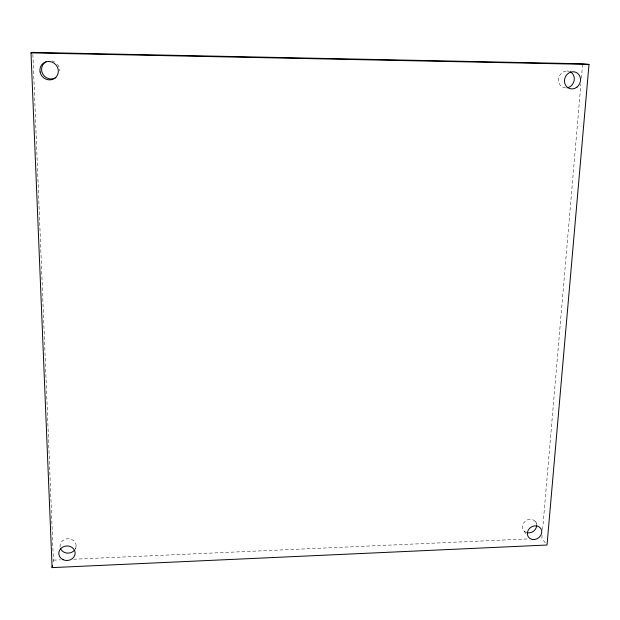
<?xml version="1.0" encoding="UTF-8"?>
<svg xmlns="http://www.w3.org/2000/svg" width="620" height="620" viewBox="0 0 620 620"><rect width="100%" height="100%" fill="white"/><g stroke="black" fill="none" stroke-linecap="round" stroke-linejoin="round"><path stroke-width="0.46" stroke-dasharray="3.1 2.33" d="M542.12 535.409L541.872 538.3L545.864 543.531M542.616 529.62L580.894 84.041M581.397 78.26L582.552 64.751M75.64 549.235L76.136 545.592M53.08 562.007L53.405 560.131L32.876 54.312M53.405 560.131L60.179 559.829M73.718 559.225L527.364 538.951M567.083 71.013L568.842 71.223M534.998 521.087L537.811 524.721M524.125 531.139L526.31 534.099M51.972 61.008A9.323 8.827 45.1 0 1 54.521 61.93M57.482 64.333A9.323 8.827 45.1 0 1 59.698 70.905M60.078 546.925A8.068 7.2 -3.9 0 1 69.362 538.796A8.068 7.2 -3.9 0 1 75.353 548.925M526.419 532.549A7.425 6.502 -34.2 0 1 525.458 521.048A7.425 6.502 -34.2 0 1 536.664 524.582M565.696 87.924A8.579 7.804 -66 0 1 558.573 78.546A8.579 7.804 -66 0 1 568.517 71.184"/><path stroke-width="0.93" d="M589 64.418L547.003 545.027L52.111 567.618L31 52.878L32.798 52.382L582.637 63.79L589 64.418L31 52.878M52.111 567.618L52.437 565.75M55.877 77.601A9.323 8.827 45.1 0 1 42.966 74.338A9.323 8.827 45.1 0 1 46.167 61.76M74.493 550.196A8.068 7.2 -3.9 0 1 66.727 553.04A8.068 7.2 -3.9 0 1 60.404 548.25M536.695 525.202A7.425 6.502 -34.2 0 1 527.062 532.727M569.951 71.664A8.579 7.804 -66 0 1 574.182 80.437A8.579 7.804 -66 0 1 567.137 87.808M40.075 71.959A9.471 8.959 44.9 0 0 55.196 77.942A9.471 8.959 44.9 0 0 52.103 62.124A9.471 8.959 44.9 0 0 40.075 71.959M63.108 559.705A8.184 7.285 -4 0 0 75.152 552.877A8.184 7.285 -4 0 0 62.674 547.088A8.184 7.285 -4 0 0 63.108 559.705M534.355 539.555A7.525 6.572 -34.2 0 0 540.904 528.689A7.525 6.572 -34.2 0 0 528.372 529.875A7.525 6.572 -34.2 0 0 534.355 539.555M576.902 87.149A8.711 7.905 -65.8 0 0 576.127 72.408A8.711 7.905 -65.8 0 0 564.464 81.414A8.711 7.905 -65.8 0 0 576.902 87.149"/></g></svg>
